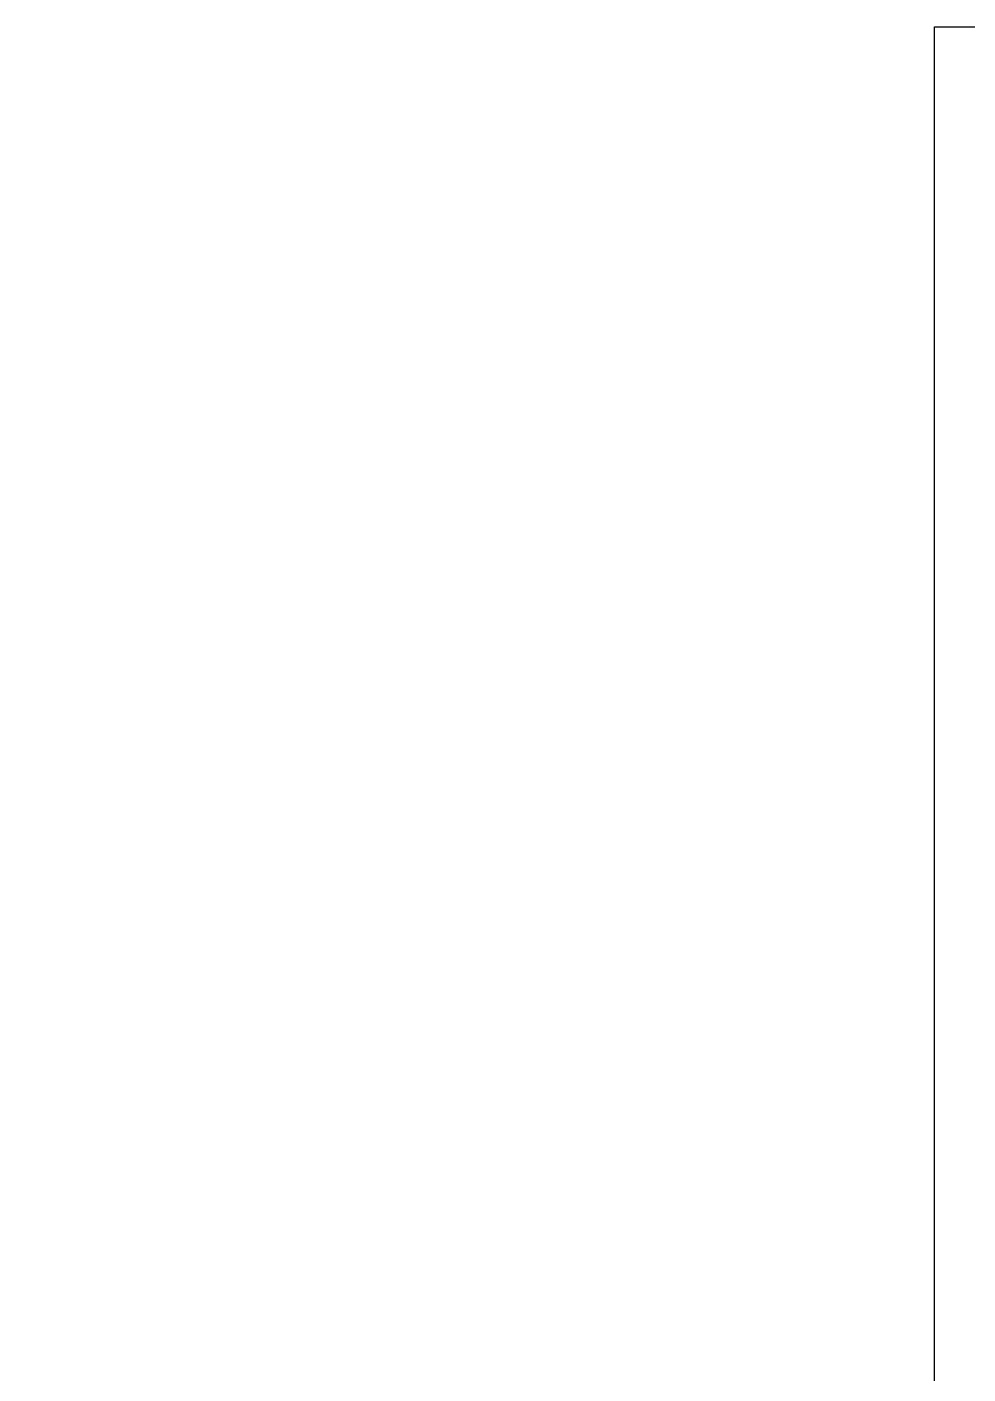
# Model space of a CAD drawing. Extents: x -351812 to 1760238, y -3195696 to 63241.
# Drawn here: x 570529 to 611683, y -1656027 to -1597114 of the extents above; entities that cross this region are included whole.
import ezdxf

# ---------------------------------------------------------------- set-up
doc = ezdxf.new("R2010")
doc.units = 0
doc.header["$LTSCALE"] = 1000
doc.header["$MEASUREMENT"] = 0
doc.layers.add('BORDER', color=7, linetype='Continuous')
doc.layers.add('DIM', color=3, linetype='Continuous')
doc.styles.add('TSSD_Dimension', font='tssdeng.shx', dxfattribs={"width": 0.7, "bigfont": 'hztxt.shx'})
doc.dimstyles.new('TSAN_50_100', dxfattribs={"dimtxt": 350, "dimasz": 100, "dimexe": 100, "dimexo": 250, "dimgap": 100, "dimtad": 2, "dimlfac": 0.5, "dimzin": 0, "dimdsep": 46, "dimtxsty": 'TSSD_Dimension', "dimblk": 'CLOSEDBLANK', "dimblk1": 'CLOSEDBLANK', "dimblk2": 'CLOSEDBLANK', "dimcen": 0, "dimdle": 100, "dimclrt": 7, "dimadec": 0, "dimazin": 0, "dimtfac": 1, "dimtdec": 0, "dimtix": 1, "dimtmove": 2, "dimatfit": 3, "dimldrblk": 'CLOSEDBLANK', "dimfxl": 1, "dimtolj": 1, "dimtzin": 0, "dimarcsym": 0})

# ---------------------------------------------------------------- blocks, each defined once
blk = doc.blocks.new('_ClosedBlank')
at = {"color": 0}
blk.add_lwpolyline([(0, 0, 0, 0.658, 0), (-2.5, 0, 0.658, 0.658, 0)], format="xyseb", dxfattribs=at)
blk = doc.blocks.new('*D231')
at = {"layer": 'Defpoints', "color": 0, "transparency": 16777216}
for p in [(659355, -1615724), (662275, -1615484), (663898, -1616441), (660231, -1617603), (666712, -1629133)]:
    blk.add_point(p, dxfattribs=at)
at = {"layer": 'DIM', "color": 0, "lineweight": -2, "transparency": 16777216}
blk.add_line((663844, -1616197), (663588, -1615040), dxfattribs=at)
blk.add_arc((667720, -1633681), 18994, 102.80166, 114.67694, dxfattribs=at)
at = {"layer": 'DIM', "color": 0, "lineweight": -2, "transparency": 16777216, "xscale": 100, "yscale": 100, "zscale": 100}
for p, rotation in [((663609, -1615137), 12.65083856038413), ((659700, -1616464), 204.8277665480885)]:
    blk.add_blockref('_ClosedBlank', p, dxfattribs=dict(at, rotation=rotation))
blk = doc.blocks.new('*D232')
at = {"layer": 'Defpoints', "color": 0, "transparency": 16777216}
for p in [(659355, -1615724), (657265, -1617487), (660231, -1617603), (653938, -1621626), (662721, -1631210)]:
    blk.add_point(p, dxfattribs=at)
at = {"layer": 'DIM', "color": 0, "lineweight": -2, "transparency": 16777216}
blk.add_line((653769, -1621442), (652965, -1620564), dxfattribs=at)
blk.add_arc((670550, -1639755), 25929, 115.19956, 132.27905, dxfattribs=at)
at = {"layer": 'DIM', "color": 0, "lineweight": -2, "transparency": 16777216, "xscale": 100, "yscale": 100, "zscale": 100}
for p, rotation in [((659600, -1616250), 25.08907469892054), ((653032, -1620637), 222.3895292375906)]:
    blk.add_blockref('_ClosedBlank', p, dxfattribs=dict(at, rotation=rotation))

msp = doc.modelspace()

# ---------------------------------------------------------------- linework, layer by layer
at = {"layer": 'BORDER'}
msp.add_lwpolyline([(610209.545, -1656514.325), (610209.545, -1597114.325), (715309.545, -1597114.325), (715309.545, -1656514.325)], close=True, dxfattribs=at)

# ---------------------------------------------------------------- dimensions: what is measured, and where the dimension line sits
at = {"layer": 'DIM'}
for base, line1, picture, middle in [((662275.095, -1615484.171), ((666712.052, -1629132.592), (663898.334, -1616440.744)), '*D231', (108173.23, -1742611.821)), ((657265.378, -1617486.66), ((653937.829, -1621625.858), (662720.504, -1631210.461)), '*D232', (-351811.952, -1710113.804))]:
    dim = msp.add_angular_dim_2l(base=base, line1=line1, line2=((660230.569, -1617603.368), (659355.051, -1615723.981)), text=' ', dimstyle='TSAN_50_100', dxfattribs=at)
    dim.commit()
    dim.dimension.update_dxf_attribs({"geometry": picture, "text_midpoint": middle})

doc.saveas('drawing.dxf')
